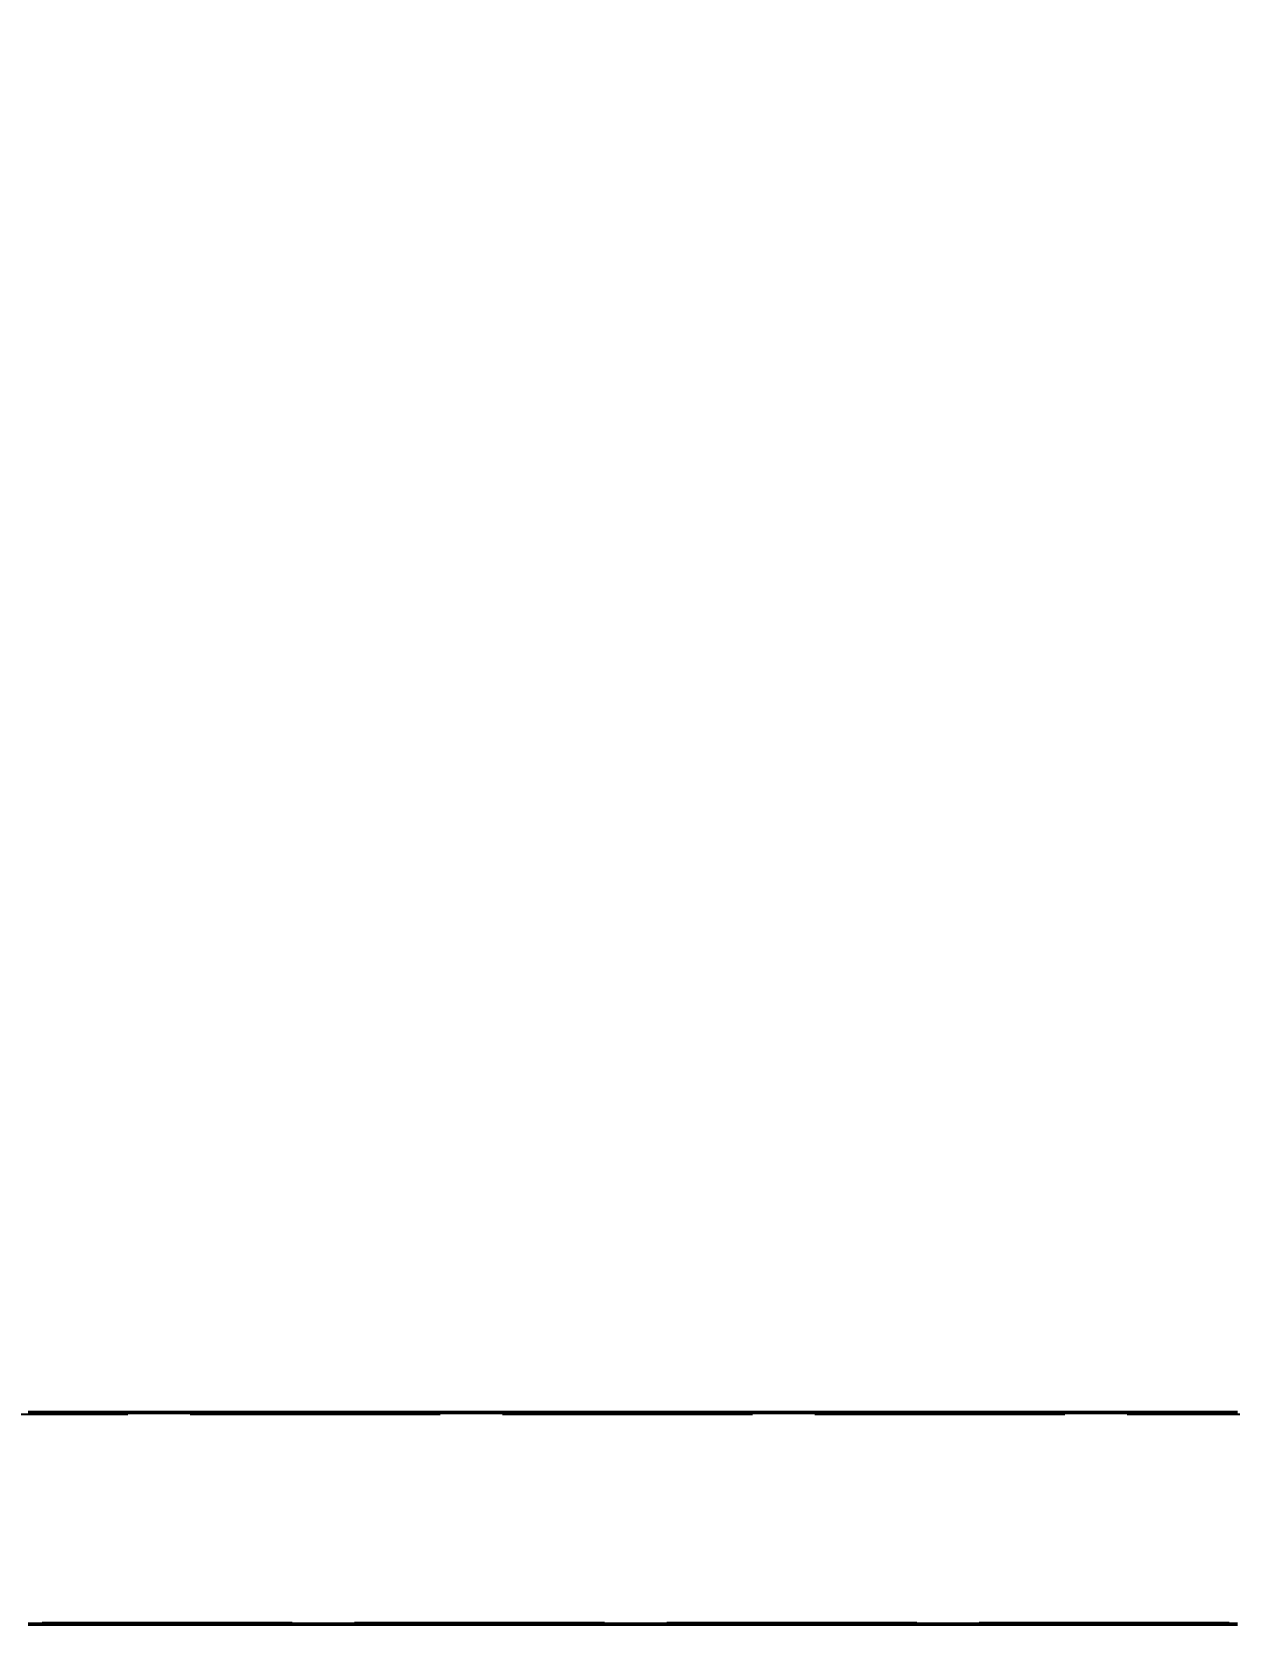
# Model space of a CAD drawing. Header units: millimetres. Extents: x 0 to 594, y 0 to 420.
# Drawn here: x 78.38 to 92.75, y 210.23 to 229.35 of the extents above; entities that cross this region are included whole.
import ezdxf

# ---------------------------------------------------------------- set-up
doc = ezdxf.new("R2010")
doc.units = ezdxf.units.MM
doc.linetypes.add('ISO02-TRAZOS', pattern=[3.75, 3, -0.75])
for name, color, linetype, lineweight in [('01-VISIBLE', 7, 'CONTINUOUS', 50), ('02-OCULTA', 4, 'ISO02-TRAZOS', 25), ('04-COTA', 3, 'CONTINUOUS', 25)]:
    doc.layers.add(name, color=color, linetype=linetype, lineweight=lineweight)
doc.styles.add('ISO3098', font='isocpeur.ttf')
doc.dimstyles.new('FLAMA-ISO', dxfattribs={"dimtxt": 3.5, "dimasz": 3, "dimexe": 2, "dimexo": 1, "dimgap": 1, "dimtad": 1, "dimdec": 1, "dimtxsty": 'ISO3098', "dimcen": 2.5, "dimclrd": 3, "dimclre": 3, "dimclrt": 3, "dimazin": 3, "dimtfac": 1, "dimtmove": 0, "dimatfit": 3, "dimlwd": 25, "dimlwe": 25})

msp = doc.modelspace()

# ---------------------------------------------------------------- linework, layer by layer
at = {"layer": '01-VISIBLE'}
for points in [[(92.849, 212.77), (92.75, 212.77), (92.651, 212.77), (92.552, 212.77), (92.454, 212.77), (92.355, 212.77), (92.256, 212.77), (92.157, 212.77), (92.059, 212.77), (91.96, 212.77), (91.861, 212.77), (91.763, 212.77), (91.664, 212.77), (91.565, 212.77), (91.466, 212.77), (91.367, 212.77), (91.269, 212.77), (91.17, 212.77), (91.071, 212.77), (90.972, 212.77), (90.874, 212.77), (90.775, 212.77), (90.676, 212.77), (90.578, 212.77), (90.479, 212.77), (90.38, 212.77), (90.281, 212.77), (90.183, 212.77), (90.084, 212.77), (89.985, 212.77), (89.886, 212.77), (89.787, 212.77), (89.689, 212.77), (89.59, 212.77), (89.491, 212.77), (89.392, 212.77), (89.294, 212.77), (89.195, 212.77), (89.096, 212.77), (88.998, 212.77), (88.899, 212.77), (88.8, 212.77), (88.701, 212.77), (88.603, 212.77), (88.504, 212.77), (88.405, 212.77), (88.306, 212.77), (88.208, 212.77), (88.109, 212.77), (88.01, 212.77), (87.911, 212.77), (87.812, 212.77), (87.714, 212.77), (87.615, 212.77), (87.516, 212.77), (87.417, 212.77), (87.319, 212.77), (87.22, 212.77), (87.121, 212.77), (87.022, 212.77), (86.924, 212.77), (86.825, 212.77), (86.726, 212.77), (86.627, 212.77), (86.529, 212.77), (86.43, 212.77), (86.331, 212.77), (86.233, 212.77), (86.134, 212.77), (86.035, 212.77), (85.936, 212.77), (85.838, 212.77), (85.739, 212.77), (85.64, 212.77), (85.541, 212.77), (85.442, 212.77), (85.344, 212.77), (85.245, 212.77), (85.146, 212.77), (85.047, 212.77), (84.949, 212.77), (84.85, 212.77), (84.751, 212.77), (84.653, 212.77), (84.554, 212.77), (84.455, 212.77), (84.356, 212.77), (84.257, 212.77), (84.159, 212.77), (84.06, 212.77), (83.961, 212.77), (83.862, 212.77), (83.764, 212.77), (83.665, 212.77), (83.566, 212.77), (83.468, 212.77), (83.369, 212.77), (83.27, 212.77), (83.171, 212.77), (83.072, 212.77), (82.974, 212.77), (82.875, 212.77), (82.776, 212.77), (82.677, 212.77), (82.579, 212.77), (82.48, 212.77), (82.381, 212.77), (82.282, 212.77), (82.184, 212.77), (82.085, 212.77), (81.986, 212.77), (81.888, 212.77), (81.789, 212.77), (81.69, 212.77), (81.591, 212.77), (81.493, 212.77), (81.394, 212.77), (81.295, 212.77), (81.196, 212.77), (81.097, 212.77), (80.999, 212.77), (80.9, 212.77), (80.801, 212.77), (80.702, 212.77), (80.604, 212.77), (80.505, 212.77), (80.406, 212.77), (80.308, 212.77), (80.209, 212.77), (80.11, 212.77), (80.011, 212.77), (79.912, 212.77), (79.814, 212.77), (79.715, 212.77), (79.616, 212.77), (79.517, 212.77), (79.419, 212.77), (79.32, 212.77), (79.221, 212.77), (79.123, 212.77), (79.024, 212.77), (78.925, 212.77), (78.826, 212.77), (78.727, 212.77), (78.629, 212.77), (78.53, 212.77), (78.431, 212.77), (78.332, 212.77)], [(78.332, 210.23), (78.431, 210.23), (78.53, 210.23), (78.629, 210.23), (78.727, 210.23), (78.826, 210.23), (78.925, 210.23), (79.024, 210.23), (79.123, 210.23), (79.221, 210.23), (79.32, 210.23), (79.419, 210.23), (79.517, 210.23), (79.616, 210.23), (79.715, 210.23), (79.814, 210.23), (79.912, 210.23), (80.011, 210.23), (80.11, 210.23), (80.209, 210.23), (80.308, 210.23), (80.406, 210.23), (80.505, 210.23), (80.604, 210.23), (80.702, 210.23), (80.801, 210.23), (80.9, 210.23), (80.999, 210.23), (81.097, 210.23), (81.196, 210.23), (81.295, 210.23), (81.394, 210.23), (81.493, 210.23), (81.591, 210.23), (81.69, 210.23), (81.789, 210.23), (81.888, 210.23), (81.986, 210.23), (82.085, 210.23), (82.184, 210.23), (82.282, 210.23), (82.381, 210.23), (82.48, 210.23), (82.579, 210.23), (82.677, 210.23), (82.776, 210.23), (82.875, 210.23), (82.974, 210.23), (83.072, 210.23), (83.171, 210.23), (83.27, 210.23), (83.369, 210.23), (83.468, 210.23), (83.566, 210.23), (83.665, 210.23), (83.764, 210.23), (83.862, 210.23), (83.961, 210.23), (84.06, 210.23), (84.159, 210.23), (84.257, 210.23), (84.356, 210.23), (84.455, 210.23), (84.554, 210.23), (84.653, 210.23), (84.751, 210.23), (84.85, 210.23), (84.949, 210.23), (85.047, 210.23), (85.146, 210.23), (85.245, 210.23), (85.344, 210.23), (85.442, 210.23), (85.541, 210.23), (85.64, 210.23), (85.739, 210.23), (85.838, 210.23), (85.936, 210.23), (86.035, 210.23), (86.134, 210.23), (86.233, 210.23), (86.331, 210.23), (86.43, 210.23), (86.529, 210.23), (86.627, 210.23), (86.726, 210.23), (86.825, 210.23), (86.924, 210.23), (87.022, 210.23), (87.121, 210.23), (87.22, 210.23), (87.319, 210.23), (87.417, 210.23), (87.516, 210.23), (87.615, 210.23), (87.714, 210.23), (87.812, 210.23), (87.911, 210.23), (88.01, 210.23), (88.109, 210.23), (88.208, 210.23), (88.306, 210.23), (88.405, 210.23), (88.504, 210.23), (88.603, 210.23), (88.701, 210.23), (88.8, 210.23), (88.899, 210.23), (88.998, 210.23), (89.096, 210.23), (89.195, 210.23), (89.294, 210.23), (89.392, 210.23), (89.491, 210.23), (89.59, 210.23), (89.689, 210.23), (89.787, 210.23), (89.886, 210.23), (89.985, 210.23), (90.084, 210.23), (90.183, 210.23), (90.281, 210.23), (90.38, 210.23), (90.479, 210.23), (90.578, 210.23), (90.676, 210.23), (90.775, 210.23), (90.874, 210.23), (90.972, 210.23), (91.071, 210.23), (91.17, 210.23), (91.269, 210.23), (91.367, 210.23), (91.466, 210.23), (91.565, 210.23), (91.664, 210.23), (91.763, 210.23), (91.861, 210.23), (91.96, 210.23), (92.059, 210.23), (92.157, 210.23), (92.256, 210.23), (92.355, 210.23), (92.454, 210.23), (92.552, 210.23), (92.651, 210.23), (92.75, 210.23), (92.849, 210.23)]]:
    msp.add_lwpolyline(points, dxfattribs=at)
at = {"layer": '02-OCULTA'}
for p, q in [((72.776, 212.75), (112.724, 212.75)), ((71, 210.25), (116.5, 210.25))]:
    msp.add_line(p, q, dxfattribs=at)

# ---------------------------------------------------------------- dimensions: what is measured, and where the dimension line sits
at = {"layer": '04-COTA'}
msp.add_linear_dim(base=(71, 239), p1=(71, 211.5), p2=(114.5, 211.5), dimstyle='FLAMA-ISO', override={"dimlfac": 10}, dxfattribs=at).render()

doc.saveas('drawing.dxf')
